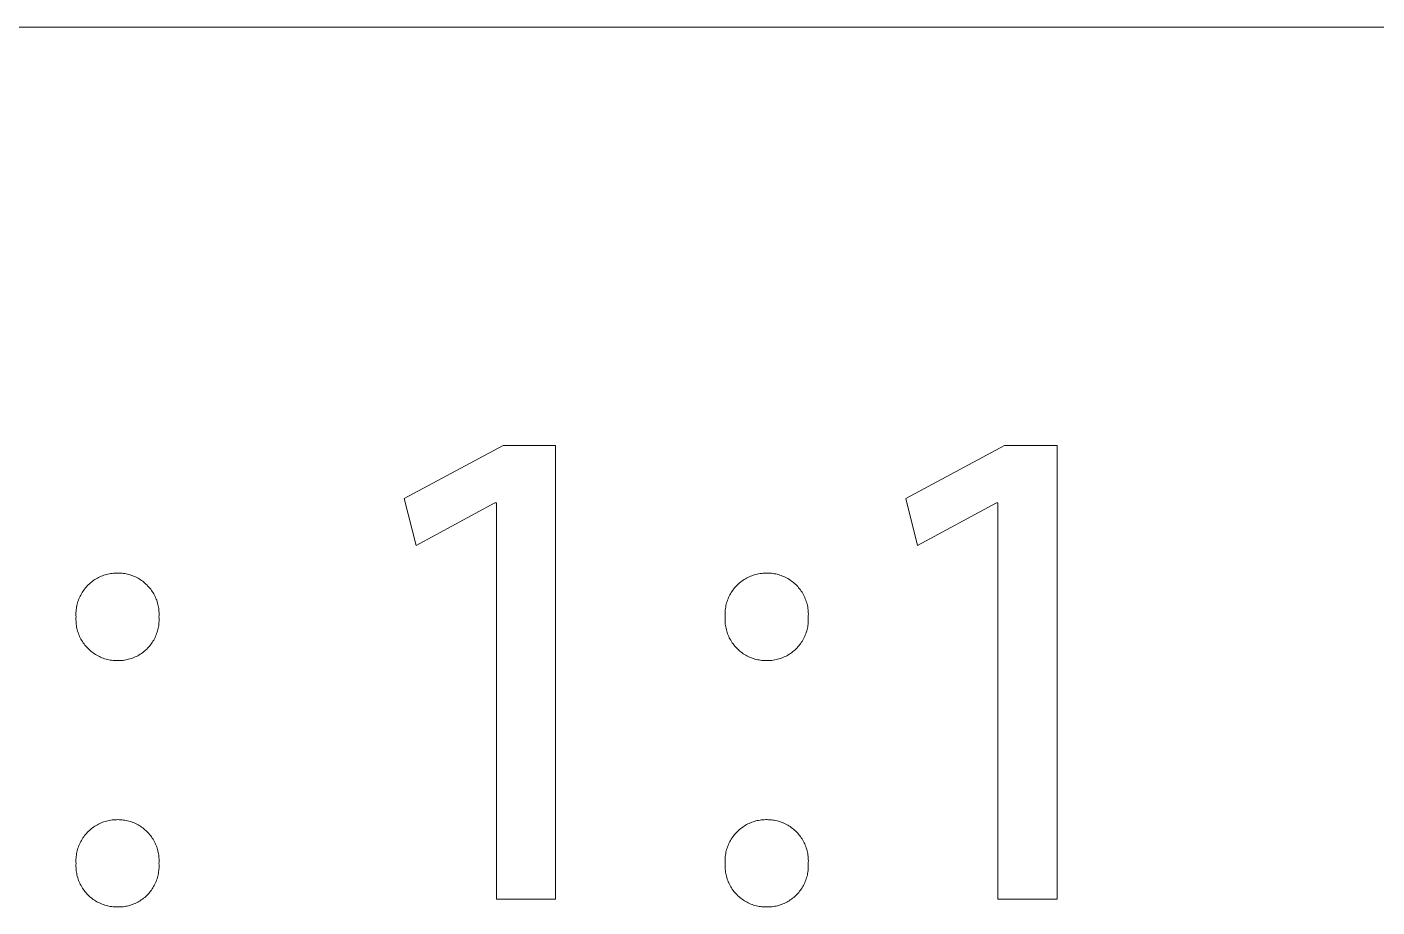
# Model space of a CAD drawing. Header units: millimetres. Extents: x 0 to 4030, y 0 to 2816.
# Drawn here: x 3784.5 to 3862.5, y 174.4 to 225.3 of the extents above; entities that cross this region are included whole.
import ezdxf

# ---------------------------------------------------------------- set-up
doc = ezdxf.new("R2010")
doc.units = ezdxf.units.MM
doc.header["$MEASUREMENT"] = 0
doc.layers.add('Domyślny', color=7, linetype='Continuous', true_color=0x000000)

msp = doc.modelspace()

# ---------------------------------------------------------------- linework, layer by layer
at = {"layer": 'Domyślny', "color": 18, "lineweight": 15, "true_color": 0x000000}
for p, q in [((2507.177, 225.293), (4030.225, 225.293)), ((3806.293, 198.052), (3812.01, 201.111)), ((3812.01, 201.111), (3815.044, 201.111)), ((3815.044, 201.111), (3815.044, 174.888)), ((3835.284, 198.052), (3841.002, 201.111)), ((3841.002, 201.111), (3844.035, 201.111)), ((3844.035, 201.111), (3844.035, 174.888)), ((3806.978, 195.327), (3806.293, 198.052)), ((3811.541, 197.797), (3806.978, 195.327)), ((3811.621, 197.797), (3811.541, 197.797)), ((3811.621, 174.888), (3811.621, 197.797)), ((3835.969, 195.327), (3835.284, 198.052)), ((3840.532, 197.797), (3835.969, 195.327)), ((3840.612, 197.797), (3840.532, 197.797)), ((3840.612, 174.888), (3840.612, 197.797)), ((3788.704, 193.517), (3788.78, 193.55)), ((3788.78, 193.55), (3788.856, 193.58)), ((3788.856, 193.58), (3788.933, 193.608)), ((3788.933, 193.608), (3789.011, 193.633)), ((3789.011, 193.633), (3789.09, 193.655)), ((3789.09, 193.655), (3789.169, 193.675)), ((3789.169, 193.675), (3789.25, 193.692)), ((3789.25, 193.692), (3789.33, 193.706)), ((3789.33, 193.706), (3789.412, 193.717)), ((3789.412, 193.717), (3789.493, 193.726)), ((3789.493, 193.726), (3789.575, 193.731)), ((3789.575, 193.731), (3789.657, 193.734)), ((3789.657, 193.734), (3789.739, 193.734)), ((3789.739, 193.734), (3789.82, 193.733)), ((3789.82, 193.733), (3789.902, 193.73)), ((3789.902, 193.73), (3789.983, 193.723)), ((3789.983, 193.723), (3790.063, 193.714)), ((3790.063, 193.714), (3790.144, 193.702)), ((3790.144, 193.702), (3790.224, 193.688)), ((3790.224, 193.688), (3790.303, 193.67)), ((3790.303, 193.67), (3790.382, 193.65)), ((3790.382, 193.65), (3790.46, 193.627)), ((3790.46, 193.627), (3790.537, 193.601)), ((3790.537, 193.601), (3790.614, 193.573)), ((3790.614, 193.573), (3790.689, 193.543)), ((3790.689, 193.543), (3790.763, 193.509)), ((3826.236, 193.52), (3826.312, 193.553)), ((3826.312, 193.553), (3826.388, 193.583)), ((3826.388, 193.583), (3826.466, 193.611)), ((3826.466, 193.611), (3826.544, 193.636)), ((3826.544, 193.636), (3826.624, 193.658)), ((3826.624, 193.658), (3826.703, 193.677)), ((3826.703, 193.677), (3826.784, 193.694)), ((3826.784, 193.694), (3826.865, 193.707)), ((3826.865, 193.707), (3826.947, 193.718)), ((3826.947, 193.718), (3827.028, 193.727)), ((3827.028, 193.727), (3827.111, 193.732)), ((3827.111, 193.732), (3827.193, 193.734)), ((3827.193, 193.734), (3827.275, 193.734)), ((3827.275, 193.734), (3827.358, 193.733)), ((3827.358, 193.733), (3827.441, 193.728)), ((3827.441, 193.728), (3827.523, 193.721)), ((3827.523, 193.721), (3827.606, 193.711)), ((3827.606, 193.711), (3827.687, 193.698)), ((3827.687, 193.698), (3827.769, 193.683)), ((3827.769, 193.683), (3827.85, 193.664)), ((3827.85, 193.664), (3827.93, 193.643)), ((3827.93, 193.643), (3828.009, 193.618)), ((3828.009, 193.618), (3828.087, 193.592)), ((3828.087, 193.592), (3828.165, 193.562)), ((3828.165, 193.562), (3828.241, 193.53)), ((3787.766, 192.743), (3787.815, 192.809)), ((3787.815, 192.809), (3787.866, 192.873)), ((3787.866, 192.873), (3787.919, 192.935)), ((3787.919, 192.935), (3787.975, 192.996)), ((3787.975, 192.996), (3788.032, 193.054)), ((3788.032, 193.054), (3788.092, 193.111)), ((3788.092, 193.111), (3788.153, 193.165)), ((3788.153, 193.165), (3788.217, 193.217)), ((3788.217, 193.217), (3788.282, 193.267)), ((3788.282, 193.267), (3788.348, 193.315)), ((3788.348, 193.315), (3788.417, 193.36)), ((3788.417, 193.36), (3788.487, 193.403)), ((3788.487, 193.403), (3788.558, 193.443)), ((3788.558, 193.443), (3788.631, 193.481)), ((3788.631, 193.481), (3788.704, 193.517)), ((3790.763, 193.509), (3790.836, 193.473)), ((3790.836, 193.473), (3790.908, 193.435)), ((3790.908, 193.435), (3790.978, 193.394)), ((3790.978, 193.394), (3791.047, 193.351)), ((3791.047, 193.351), (3791.114, 193.305)), ((3791.114, 193.305), (3791.18, 193.257)), ((3791.18, 193.257), (3791.244, 193.207)), ((3791.244, 193.207), (3791.306, 193.155)), ((3791.306, 193.155), (3791.367, 193.101)), ((3791.367, 193.101), (3791.425, 193.044)), ((3791.425, 193.044), (3791.482, 192.986)), ((3791.482, 192.986), (3791.537, 192.926)), ((3791.537, 192.926), (3791.589, 192.864)), ((3791.589, 192.864), (3791.639, 192.8)), ((3791.639, 192.8), (3791.687, 192.734)), ((3825.293, 192.747), (3825.342, 192.813)), ((3825.342, 192.813), (3825.393, 192.877)), ((3825.393, 192.877), (3825.447, 192.939)), ((3825.447, 192.939), (3825.503, 193)), ((3825.503, 193), (3825.561, 193.058)), ((3825.561, 193.058), (3825.621, 193.115)), ((3825.621, 193.115), (3825.683, 193.169)), ((3825.683, 193.169), (3825.746, 193.221)), ((3825.746, 193.221), (3825.812, 193.271)), ((3825.812, 193.271), (3825.879, 193.319)), ((3825.879, 193.319), (3825.947, 193.364)), ((3825.947, 193.364), (3826.018, 193.407)), ((3826.018, 193.407), (3826.089, 193.447)), ((3826.089, 193.447), (3826.162, 193.485)), ((3826.162, 193.485), (3826.236, 193.52)), ((3828.241, 193.53), (3828.316, 193.495)), ((3828.316, 193.495), (3828.39, 193.457)), ((3828.39, 193.457), (3828.463, 193.417)), ((3828.463, 193.417), (3828.534, 193.374)), ((3828.534, 193.374), (3828.603, 193.329)), ((3828.603, 193.329), (3828.671, 193.282)), ((3828.671, 193.282), (3828.738, 193.232)), ((3828.738, 193.232), (3828.802, 193.18)), ((3828.802, 193.18), (3828.865, 193.126)), ((3828.865, 193.126), (3828.926, 193.07)), ((3828.926, 193.07), (3828.984, 193.011)), ((3828.984, 193.011), (3829.041, 192.951)), ((3829.041, 192.951), (3829.095, 192.888)), ((3829.095, 192.888), (3829.148, 192.824)), ((3829.148, 192.824), (3829.198, 192.758)), ((3787.389, 191.93), (3787.41, 192.009)), ((3787.41, 192.009), (3787.434, 192.087)), ((3787.434, 192.087), (3787.461, 192.165)), ((3787.461, 192.165), (3787.49, 192.242)), ((3787.49, 192.242), (3787.522, 192.317)), ((3787.522, 192.317), (3787.556, 192.392)), ((3787.556, 192.392), (3787.593, 192.465)), ((3787.593, 192.465), (3787.633, 192.537)), ((3787.633, 192.537), (3787.675, 192.607)), ((3787.675, 192.607), (3787.719, 192.676)), ((3787.719, 192.676), (3787.766, 192.743)), ((3791.687, 192.734), (3791.733, 192.667)), ((3791.733, 192.667), (3791.777, 192.598)), ((3791.777, 192.598), (3791.818, 192.528)), ((3791.818, 192.528), (3791.856, 192.456)), ((3791.856, 192.456), (3791.892, 192.383)), ((3791.892, 192.383), (3791.926, 192.309)), ((3791.926, 192.309), (3791.957, 192.234)), ((3791.957, 192.234), (3791.985, 192.158)), ((3791.985, 192.158), (3792.011, 192.081)), ((3792.011, 192.081), (3792.034, 192.003)), ((3792.034, 192.003), (3792.055, 191.924)), ((3824.913, 191.932), (3824.934, 192.011)), ((3824.934, 192.011), (3824.958, 192.09)), ((3824.958, 192.09), (3824.985, 192.168)), ((3824.985, 192.168), (3825.015, 192.245)), ((3825.015, 192.245), (3825.047, 192.32)), ((3825.047, 192.32), (3825.082, 192.395)), ((3825.082, 192.395), (3825.119, 192.468)), ((3825.119, 192.468), (3825.159, 192.54)), ((3825.159, 192.54), (3825.201, 192.611)), ((3825.201, 192.611), (3825.245, 192.68)), ((3825.245, 192.68), (3825.293, 192.747)), ((3829.198, 192.758), (3829.245, 192.69)), ((3829.245, 192.69), (3829.291, 192.621)), ((3829.291, 192.621), (3829.334, 192.55)), ((3829.334, 192.55), (3829.374, 192.477)), ((3829.374, 192.477), (3829.412, 192.404)), ((3829.412, 192.404), (3829.447, 192.329)), ((3829.447, 192.329), (3829.48, 192.252)), ((3829.48, 192.252), (3829.51, 192.175)), ((3829.51, 192.175), (3829.537, 192.097)), ((3829.537, 192.097), (3829.561, 192.018)), ((3829.561, 192.018), (3829.583, 191.938)), ((3787.318, 191.362), (3787.32, 191.444)), ((3787.319, 191.28), (3787.318, 191.362)), ((3787.323, 191.198), (3787.319, 191.28)), ((3787.32, 191.444), (3787.324, 191.525)), ((3787.324, 191.525), (3787.332, 191.607)), ((3787.332, 191.607), (3787.342, 191.688)), ((3787.342, 191.688), (3787.355, 191.769)), ((3787.355, 191.769), (3787.37, 191.85)), ((3787.37, 191.85), (3787.389, 191.93)), ((3792.055, 191.924), (3792.072, 191.845)), ((3792.072, 191.845), (3792.087, 191.765)), ((3792.087, 191.765), (3792.1, 191.685)), ((3792.1, 191.685), (3792.109, 191.604)), ((3792.109, 191.604), (3792.116, 191.523)), ((3792.119, 191.279), (3792.114, 191.198)), ((3792.116, 191.523), (3792.12, 191.441)), ((3792.121, 191.36), (3792.119, 191.279)), ((3792.12, 191.441), (3792.121, 191.36)), ((3824.841, 191.362), (3824.843, 191.444)), ((3824.842, 191.28), (3824.841, 191.362)), ((3824.846, 191.198), (3824.842, 191.28)), ((3824.843, 191.444), (3824.847, 191.526)), ((3824.847, 191.526), (3824.855, 191.608)), ((3824.855, 191.608), (3824.865, 191.69)), ((3824.865, 191.69), (3824.878, 191.771)), ((3824.878, 191.771), (3824.894, 191.852)), ((3824.894, 191.852), (3824.913, 191.932)), ((3829.583, 191.938), (3829.602, 191.857)), ((3829.602, 191.857), (3829.618, 191.776)), ((3829.618, 191.776), (3829.631, 191.694)), ((3829.631, 191.694), (3829.642, 191.611)), ((3829.642, 191.611), (3829.649, 191.529)), ((3829.649, 191.529), (3829.654, 191.446)), ((3829.654, 191.28), (3829.65, 191.198)), ((3829.654, 191.446), (3829.656, 191.363)), ((3829.656, 191.363), (3829.654, 191.28)), ((3787.319, 191.032), (3787.32, 191.115)), ((3787.321, 190.949), (3787.319, 191.032)), ((3787.32, 191.115), (3787.323, 191.198)), ((3787.326, 190.866), (3787.321, 190.949)), ((3787.334, 190.784), (3787.326, 190.866)), ((3787.345, 190.702), (3787.334, 190.784)), ((3787.359, 190.62), (3787.345, 190.702)), ((3787.375, 190.539), (3787.359, 190.62)), ((3787.394, 190.458), (3787.375, 190.539)), ((3787.416, 190.378), (3787.394, 190.458)), ((3792.054, 190.467), (3792.033, 190.388)), ((3792.072, 190.547), (3792.054, 190.467)), ((3792.087, 190.628), (3792.072, 190.547)), ((3792.1, 190.708), (3792.087, 190.628)), ((3792.109, 190.789), (3792.1, 190.708)), ((3792.116, 190.871), (3792.109, 190.789)), ((3792.114, 191.198), (3792.119, 191.116)), ((3792.12, 190.953), (3792.116, 190.871)), ((3792.119, 191.116), (3792.121, 191.034)), ((3792.121, 191.034), (3792.12, 190.953)), ((3824.841, 191.033), (3824.842, 191.115)), ((3824.843, 190.95), (3824.841, 191.033)), ((3824.842, 191.115), (3824.846, 191.198)), ((3824.848, 190.867), (3824.843, 190.95)), ((3824.856, 190.785), (3824.848, 190.867)), ((3824.867, 190.703), (3824.856, 190.785)), ((3824.88, 190.622), (3824.867, 190.703)), ((3824.897, 190.541), (3824.88, 190.622)), ((3824.916, 190.46), (3824.897, 190.541)), ((3824.938, 190.381), (3824.916, 190.46)), ((3829.583, 190.465), (3829.562, 190.386)), ((3829.602, 190.545), (3829.583, 190.465)), ((3829.618, 190.625), (3829.602, 190.545)), ((3829.631, 190.706), (3829.618, 190.625)), ((3829.641, 190.788), (3829.631, 190.706)), ((3829.649, 190.87), (3829.641, 190.788)), ((3829.654, 190.952), (3829.649, 190.87)), ((3829.65, 191.198), (3829.654, 191.116)), ((3829.654, 191.116), (3829.655, 191.034)), ((3829.655, 191.034), (3829.654, 190.952)), ((3787.441, 190.299), (3787.416, 190.378)), ((3787.469, 190.221), (3787.441, 190.299)), ((3787.499, 190.144), (3787.469, 190.221)), ((3787.532, 190.068), (3787.499, 190.144)), ((3787.568, 189.993), (3787.532, 190.068)), ((3787.606, 189.919), (3787.568, 189.993)), ((3787.647, 189.847), (3787.606, 189.919)), ((3787.69, 189.777), (3787.647, 189.847)), ((3787.736, 189.707), (3787.69, 189.777)), ((3787.784, 189.64), (3787.736, 189.707)), ((3787.834, 189.574), (3787.784, 189.64)), ((3791.681, 189.655), (3791.632, 189.59)), ((3791.727, 189.722), (3791.681, 189.655)), ((3791.772, 189.791), (3791.727, 189.722)), ((3791.813, 189.862), (3791.772, 189.791)), ((3791.852, 189.933), (3791.813, 189.862)), ((3791.889, 190.006), (3791.852, 189.933)), ((3791.923, 190.081), (3791.889, 190.006)), ((3791.955, 190.156), (3791.923, 190.081)), ((3791.984, 190.233), (3791.955, 190.156)), ((3792.01, 190.31), (3791.984, 190.233)), ((3792.033, 190.388), (3792.01, 190.31)), ((3824.962, 190.302), (3824.938, 190.381)), ((3824.99, 190.224), (3824.962, 190.302)), ((3825.02, 190.147), (3824.99, 190.224)), ((3825.052, 190.071), (3825.02, 190.147)), ((3825.088, 189.996), (3825.052, 190.071)), ((3825.126, 189.923), (3825.088, 189.996)), ((3825.166, 189.851), (3825.126, 189.923)), ((3825.209, 189.78), (3825.166, 189.851)), ((3825.254, 189.711), (3825.209, 189.78)), ((3825.302, 189.644), (3825.254, 189.711)), ((3825.352, 189.578), (3825.302, 189.644)), ((3829.203, 189.652), (3829.154, 189.586)), ((3829.25, 189.719), (3829.203, 189.652)), ((3829.295, 189.788), (3829.25, 189.719)), ((3829.337, 189.858), (3829.295, 189.788)), ((3829.377, 189.93), (3829.337, 189.858)), ((3829.414, 190.003), (3829.377, 189.93)), ((3829.449, 190.078), (3829.414, 190.003)), ((3829.481, 190.153), (3829.449, 190.078)), ((3829.511, 190.23), (3829.481, 190.153)), ((3829.538, 190.307), (3829.511, 190.23)), ((3829.562, 190.386), (3829.538, 190.307)), ((3787.887, 189.51), (3787.834, 189.574)), ((3787.942, 189.448), (3787.887, 189.51)), ((3787.999, 189.388), (3787.942, 189.448)), ((3788.058, 189.33), (3787.999, 189.388)), ((3788.119, 189.273), (3788.058, 189.33)), ((3788.182, 189.22), (3788.119, 189.273)), ((3788.247, 189.168), (3788.182, 189.22)), ((3788.313, 189.118), (3788.247, 189.168)), ((3788.381, 189.071), (3788.313, 189.118)), ((3788.451, 189.027), (3788.381, 189.071)), ((3788.523, 188.985), (3788.451, 189.027)), ((3788.595, 188.945), (3788.523, 188.985)), ((3788.67, 188.908), (3788.595, 188.945)), ((3788.745, 188.873), (3788.67, 188.908)), ((3788.821, 188.842), (3788.745, 188.873)), ((3790.745, 188.885), (3790.67, 188.853)), ((3790.818, 188.92), (3790.745, 188.885)), ((3790.891, 188.958), (3790.818, 188.92)), ((3790.962, 188.998), (3790.891, 188.958)), ((3791.032, 189.041), (3790.962, 188.998)), ((3791.1, 189.086), (3791.032, 189.041)), ((3791.167, 189.133), (3791.1, 189.086)), ((3791.232, 189.183), (3791.167, 189.133)), ((3791.295, 189.235), (3791.232, 189.183)), ((3791.356, 189.289), (3791.295, 189.235)), ((3791.415, 189.345), (3791.356, 189.289)), ((3791.473, 189.403), (3791.415, 189.345)), ((3791.528, 189.464), (3791.473, 189.403)), ((3791.581, 189.526), (3791.528, 189.464)), ((3791.632, 189.59), (3791.581, 189.526)), ((3825.405, 189.514), (3825.352, 189.578)), ((3825.459, 189.452), (3825.405, 189.514)), ((3825.516, 189.392), (3825.459, 189.452)), ((3825.574, 189.334), (3825.516, 189.392)), ((3825.635, 189.278), (3825.574, 189.334)), ((3825.698, 189.224), (3825.635, 189.278)), ((3825.762, 189.172), (3825.698, 189.224)), ((3825.828, 189.122), (3825.762, 189.172)), ((3825.896, 189.075), (3825.828, 189.122)), ((3825.966, 189.031), (3825.896, 189.075)), ((3826.037, 188.988), (3825.966, 189.031)), ((3826.109, 188.949), (3826.037, 188.988)), ((3826.183, 188.911), (3826.109, 188.949)), ((3826.258, 188.877), (3826.183, 188.911)), ((3826.334, 188.845), (3826.258, 188.877)), ((3828.259, 188.883), (3828.183, 188.851)), ((3828.333, 188.918), (3828.259, 188.883)), ((3828.406, 188.956), (3828.333, 188.918)), ((3828.478, 188.996), (3828.406, 188.956)), ((3828.548, 189.039), (3828.478, 188.996)), ((3828.616, 189.083), (3828.548, 189.039)), ((3828.684, 189.131), (3828.616, 189.083)), ((3828.749, 189.18), (3828.684, 189.131)), ((3828.813, 189.232), (3828.749, 189.18)), ((3828.875, 189.286), (3828.813, 189.232)), ((3828.934, 189.342), (3828.875, 189.286)), ((3828.992, 189.4), (3828.934, 189.342)), ((3829.048, 189.461), (3828.992, 189.4)), ((3829.102, 189.523), (3829.048, 189.461)), ((3829.154, 189.586), (3829.102, 189.523)), ((3788.899, 188.812), (3788.821, 188.842)), ((3788.978, 188.786), (3788.899, 188.812)), ((3789.057, 188.762), (3788.978, 188.786)), ((3789.137, 188.741), (3789.057, 188.762)), ((3789.218, 188.723), (3789.137, 188.741)), ((3789.3, 188.708), (3789.218, 188.723)), ((3789.382, 188.696), (3789.3, 188.708)), ((3789.464, 188.686), (3789.382, 188.696)), ((3789.546, 188.679), (3789.464, 188.686)), ((3789.629, 188.676), (3789.546, 188.679)), ((3789.712, 188.675), (3789.629, 188.676)), ((3789.794, 188.674), (3789.712, 188.675)), ((3789.876, 188.676), (3789.794, 188.674)), ((3789.957, 188.681), (3789.876, 188.676)), ((3790.039, 188.689), (3789.957, 188.681)), ((3790.12, 188.7), (3790.039, 188.689)), ((3790.2, 188.713), (3790.12, 188.7)), ((3790.28, 188.73), (3790.2, 188.713)), ((3790.36, 188.749), (3790.28, 188.73)), ((3790.439, 188.771), (3790.36, 188.749)), ((3790.517, 188.795), (3790.439, 188.771)), ((3790.594, 188.823), (3790.517, 188.795)), ((3790.67, 188.853), (3790.594, 188.823)), ((3826.411, 188.815), (3826.334, 188.845)), ((3826.49, 188.789), (3826.411, 188.815)), ((3826.569, 188.765), (3826.49, 188.789)), ((3826.648, 188.744), (3826.569, 188.765)), ((3826.729, 188.725), (3826.648, 188.744)), ((3826.81, 188.71), (3826.729, 188.725)), ((3826.892, 188.697), (3826.81, 188.71)), ((3826.974, 188.687), (3826.892, 188.697)), ((3827.056, 188.68), (3826.974, 188.687)), ((3827.139, 188.676), (3827.056, 188.68)), ((3827.221, 188.675), (3827.139, 188.676)), ((3827.303, 188.674), (3827.221, 188.675)), ((3827.385, 188.676), (3827.303, 188.674)), ((3827.467, 188.681), (3827.385, 188.676)), ((3827.549, 188.689), (3827.467, 188.681)), ((3827.631, 188.699), (3827.549, 188.689)), ((3827.712, 188.713), (3827.631, 188.699)), ((3827.792, 188.729), (3827.712, 188.713)), ((3827.872, 188.748), (3827.792, 188.729)), ((3827.951, 188.769), (3827.872, 188.748)), ((3828.029, 188.794), (3827.951, 188.769)), ((3828.107, 188.821), (3828.029, 188.794)), ((3828.183, 188.851), (3828.107, 188.821)), ((3787.919, 178.683), (3787.975, 178.743)), ((3787.975, 178.743), (3788.032, 178.801)), ((3788.032, 178.801), (3788.092, 178.858)), ((3788.092, 178.858), (3788.153, 178.912)), ((3788.153, 178.912), (3788.217, 178.964)), ((3788.217, 178.964), (3788.282, 179.014)), ((3788.282, 179.014), (3788.348, 179.062)), ((3788.348, 179.062), (3788.417, 179.107)), ((3788.417, 179.107), (3788.487, 179.15)), ((3788.487, 179.15), (3788.558, 179.191)), ((3788.558, 179.191), (3788.631, 179.229)), ((3788.631, 179.229), (3788.704, 179.264)), ((3788.704, 179.264), (3788.78, 179.297)), ((3788.78, 179.297), (3788.856, 179.328)), ((3788.856, 179.328), (3788.933, 179.355)), ((3788.933, 179.355), (3789.011, 179.38)), ((3789.011, 179.38), (3789.09, 179.403)), ((3789.09, 179.403), (3789.169, 179.422)), ((3789.169, 179.422), (3789.25, 179.439)), ((3789.25, 179.439), (3789.33, 179.453)), ((3789.33, 179.453), (3789.412, 179.464)), ((3789.412, 179.464), (3789.493, 179.473)), ((3789.493, 179.473), (3789.575, 179.479)), ((3789.575, 179.479), (3789.657, 179.481)), ((3789.657, 179.481), (3789.739, 179.482)), ((3789.739, 179.482), (3789.82, 179.481)), ((3789.82, 179.481), (3789.902, 179.477)), ((3789.902, 179.477), (3789.983, 179.471)), ((3789.983, 179.471), (3790.063, 179.462)), ((3790.063, 179.462), (3790.144, 179.45)), ((3790.144, 179.45), (3790.224, 179.435)), ((3790.224, 179.435), (3790.303, 179.417)), ((3790.303, 179.417), (3790.382, 179.397)), ((3790.382, 179.397), (3790.46, 179.374)), ((3790.46, 179.374), (3790.537, 179.349)), ((3790.537, 179.349), (3790.614, 179.321)), ((3790.614, 179.321), (3790.689, 179.29)), ((3790.689, 179.29), (3790.763, 179.256)), ((3790.763, 179.256), (3790.836, 179.221)), ((3790.836, 179.221), (3790.908, 179.182)), ((3790.908, 179.182), (3790.978, 179.141)), ((3790.978, 179.141), (3791.047, 179.098)), ((3791.047, 179.098), (3791.114, 179.053)), ((3791.114, 179.053), (3791.18, 179.005)), ((3791.18, 179.005), (3791.244, 178.955)), ((3791.244, 178.955), (3791.306, 178.902)), ((3791.306, 178.902), (3791.367, 178.848)), ((3791.367, 178.848), (3791.425, 178.792)), ((3791.425, 178.792), (3791.482, 178.733)), ((3791.482, 178.733), (3791.537, 178.673)), ((3825.447, 178.687), (3825.503, 178.747)), ((3825.503, 178.747), (3825.561, 178.806)), ((3825.561, 178.806), (3825.621, 178.862)), ((3825.621, 178.862), (3825.683, 178.916)), ((3825.683, 178.916), (3825.746, 178.968)), ((3825.746, 178.968), (3825.812, 179.018)), ((3825.812, 179.018), (3825.879, 179.066)), ((3825.879, 179.066), (3825.947, 179.111)), ((3825.947, 179.111), (3826.018, 179.154)), ((3826.018, 179.154), (3826.089, 179.194)), ((3826.089, 179.194), (3826.162, 179.232)), ((3826.162, 179.232), (3826.236, 179.268)), ((3826.236, 179.268), (3826.312, 179.3)), ((3826.312, 179.3), (3826.388, 179.331)), ((3826.388, 179.331), (3826.466, 179.358)), ((3826.466, 179.358), (3826.544, 179.383)), ((3826.544, 179.383), (3826.624, 179.405)), ((3826.624, 179.405), (3826.703, 179.424)), ((3826.703, 179.424), (3826.784, 179.441)), ((3826.784, 179.441), (3826.865, 179.455)), ((3826.865, 179.455), (3826.947, 179.466)), ((3826.947, 179.466), (3827.028, 179.474)), ((3827.028, 179.474), (3827.111, 179.479)), ((3827.111, 179.479), (3827.193, 179.482)), ((3827.193, 179.482), (3827.275, 179.482)), ((3827.275, 179.482), (3827.358, 179.48)), ((3827.358, 179.48), (3827.441, 179.476)), ((3827.441, 179.476), (3827.523, 179.469)), ((3827.523, 179.469), (3827.606, 179.459)), ((3827.606, 179.459), (3827.687, 179.446)), ((3827.687, 179.446), (3827.769, 179.43)), ((3827.769, 179.43), (3827.85, 179.411)), ((3827.85, 179.411), (3827.93, 179.39)), ((3827.93, 179.39), (3828.009, 179.366)), ((3828.009, 179.366), (3828.087, 179.339)), ((3828.087, 179.339), (3828.165, 179.309)), ((3828.165, 179.309), (3828.241, 179.277)), ((3828.241, 179.277), (3828.316, 179.242)), ((3828.316, 179.242), (3828.39, 179.204)), ((3828.39, 179.204), (3828.463, 179.164)), ((3828.463, 179.164), (3828.534, 179.122)), ((3828.534, 179.122), (3828.603, 179.077)), ((3828.603, 179.077), (3828.671, 179.029)), ((3828.671, 179.029), (3828.738, 178.98)), ((3828.738, 178.98), (3828.802, 178.928)), ((3828.802, 178.928), (3828.865, 178.873)), ((3828.865, 178.873), (3828.926, 178.817)), ((3828.926, 178.817), (3828.984, 178.758)), ((3828.984, 178.758), (3829.041, 178.698)), ((3787.461, 177.912), (3787.49, 177.989)), ((3787.49, 177.989), (3787.522, 178.065)), ((3787.522, 178.065), (3787.556, 178.139)), ((3787.556, 178.139), (3787.593, 178.212)), ((3787.593, 178.212), (3787.633, 178.284)), ((3787.633, 178.284), (3787.675, 178.354)), ((3787.675, 178.354), (3787.719, 178.423)), ((3787.719, 178.423), (3787.766, 178.491)), ((3787.766, 178.491), (3787.815, 178.557)), ((3787.815, 178.557), (3787.866, 178.621)), ((3787.866, 178.621), (3787.919, 178.683)), ((3791.537, 178.673), (3791.589, 178.611)), ((3791.589, 178.611), (3791.639, 178.547)), ((3791.639, 178.547), (3791.687, 178.481)), ((3791.687, 178.481), (3791.733, 178.414)), ((3791.733, 178.414), (3791.777, 178.345)), ((3791.777, 178.345), (3791.818, 178.275)), ((3791.818, 178.275), (3791.856, 178.204)), ((3791.856, 178.204), (3791.892, 178.131)), ((3791.892, 178.131), (3791.926, 178.057)), ((3791.926, 178.057), (3791.957, 177.982)), ((3791.957, 177.982), (3791.985, 177.905)), ((3824.985, 177.915), (3825.015, 177.992)), ((3825.015, 177.992), (3825.047, 178.068)), ((3825.047, 178.068), (3825.082, 178.142)), ((3825.082, 178.142), (3825.119, 178.215)), ((3825.119, 178.215), (3825.159, 178.287)), ((3825.159, 178.287), (3825.201, 178.358)), ((3825.201, 178.358), (3825.245, 178.427)), ((3825.245, 178.427), (3825.293, 178.495)), ((3825.293, 178.495), (3825.342, 178.56)), ((3825.342, 178.56), (3825.393, 178.625)), ((3825.393, 178.625), (3825.447, 178.687)), ((3829.041, 178.698), (3829.095, 178.635)), ((3829.095, 178.635), (3829.148, 178.571)), ((3829.148, 178.571), (3829.198, 178.505)), ((3829.198, 178.505), (3829.245, 178.437)), ((3829.245, 178.437), (3829.291, 178.368)), ((3829.291, 178.368), (3829.334, 178.297)), ((3829.334, 178.297), (3829.374, 178.225)), ((3829.374, 178.225), (3829.412, 178.151)), ((3829.412, 178.151), (3829.447, 178.076)), ((3829.447, 178.076), (3829.48, 178)), ((3829.48, 178), (3829.51, 177.922)), ((3787.318, 177.109), (3787.32, 177.191)), ((3787.32, 177.191), (3787.324, 177.273)), ((3787.324, 177.273), (3787.332, 177.354)), ((3787.332, 177.354), (3787.342, 177.436)), ((3787.342, 177.436), (3787.355, 177.517)), ((3787.355, 177.517), (3787.37, 177.597)), ((3787.37, 177.597), (3787.389, 177.677)), ((3787.389, 177.677), (3787.41, 177.756)), ((3787.41, 177.756), (3787.434, 177.835)), ((3787.434, 177.835), (3787.461, 177.912)), ((3791.985, 177.905), (3792.011, 177.828)), ((3792.011, 177.828), (3792.034, 177.75)), ((3792.034, 177.75), (3792.055, 177.672)), ((3792.055, 177.672), (3792.072, 177.592)), ((3792.072, 177.592), (3792.087, 177.512)), ((3792.087, 177.512), (3792.1, 177.432)), ((3792.1, 177.432), (3792.109, 177.351)), ((3792.109, 177.351), (3792.116, 177.27)), ((3792.116, 177.27), (3792.12, 177.189)), ((3792.12, 177.189), (3792.121, 177.108)), ((3824.841, 177.109), (3824.843, 177.192)), ((3824.843, 177.192), (3824.847, 177.274)), ((3824.847, 177.274), (3824.855, 177.356)), ((3824.855, 177.356), (3824.865, 177.437)), ((3824.865, 177.437), (3824.878, 177.518)), ((3824.878, 177.518), (3824.894, 177.599)), ((3824.894, 177.599), (3824.913, 177.679)), ((3824.913, 177.679), (3824.934, 177.759)), ((3824.934, 177.759), (3824.958, 177.837)), ((3824.958, 177.837), (3824.985, 177.915)), ((3829.51, 177.922), (3829.537, 177.844)), ((3829.537, 177.844), (3829.561, 177.765)), ((3829.561, 177.765), (3829.583, 177.685)), ((3829.583, 177.685), (3829.602, 177.604)), ((3829.602, 177.604), (3829.618, 177.523)), ((3829.618, 177.523), (3829.631, 177.441)), ((3829.631, 177.441), (3829.642, 177.359)), ((3829.642, 177.359), (3829.649, 177.276)), ((3829.649, 177.276), (3829.654, 177.194)), ((3829.654, 177.194), (3829.656, 177.111)), ((3787.319, 177.027), (3787.318, 177.109)), ((3787.323, 176.945), (3787.319, 177.027)), ((3787.32, 176.862), (3787.323, 176.945)), ((3787.32, 176.78), (3787.32, 176.862)), ((3787.322, 176.697), (3787.32, 176.78)), ((3787.327, 176.615), (3787.322, 176.697)), ((3787.336, 176.533), (3787.327, 176.615)), ((3787.347, 176.451), (3787.336, 176.533)), ((3787.361, 176.369), (3787.347, 176.451)), ((3792.085, 176.377), (3792.07, 176.297)), ((3792.098, 176.457), (3792.085, 176.377)), ((3792.108, 176.538), (3792.098, 176.457)), ((3792.115, 176.619), (3792.108, 176.538)), ((3792.119, 177.026), (3792.114, 176.945)), ((3792.114, 176.945), (3792.119, 176.864)), ((3792.119, 176.701), (3792.115, 176.619)), ((3792.121, 177.108), (3792.119, 177.026)), ((3792.119, 176.864), (3792.12, 176.782)), ((3792.12, 176.782), (3792.119, 176.701)), ((3824.842, 177.027), (3824.841, 177.109)), ((3824.846, 176.945), (3824.842, 177.027)), ((3824.842, 176.78), (3824.843, 176.863)), ((3824.844, 176.698), (3824.842, 176.78)), ((3824.843, 176.863), (3824.846, 176.945)), ((3824.85, 176.616), (3824.844, 176.698)), ((3824.858, 176.534), (3824.85, 176.616)), ((3824.869, 176.452), (3824.858, 176.534)), ((3824.882, 176.371), (3824.869, 176.452)), ((3829.616, 176.375), (3829.6, 176.294)), ((3829.629, 176.455), (3829.616, 176.375)), ((3829.64, 176.536), (3829.629, 176.455)), ((3829.648, 176.618), (3829.64, 176.536)), ((3829.653, 176.7), (3829.648, 176.618)), ((3829.654, 177.028), (3829.65, 176.945)), ((3829.65, 176.945), (3829.654, 176.863)), ((3829.655, 176.781), (3829.653, 176.7)), ((3829.656, 177.111), (3829.654, 177.028)), ((3829.654, 176.863), (3829.655, 176.781)), ((3787.377, 176.288), (3787.361, 176.369)), ((3787.397, 176.208), (3787.377, 176.288)), ((3787.419, 176.128), (3787.397, 176.208)), ((3787.444, 176.05), (3787.419, 176.128)), ((3787.472, 175.972), (3787.444, 176.05)), ((3787.503, 175.895), (3787.472, 175.972)), ((3787.536, 175.819), (3787.503, 175.895)), ((3787.571, 175.745), (3787.536, 175.819)), ((3787.61, 175.672), (3787.571, 175.745)), ((3787.651, 175.6), (3787.61, 175.672)), ((3787.694, 175.53), (3787.651, 175.6)), ((3791.81, 175.614), (3791.768, 175.544)), ((3791.849, 175.686), (3791.81, 175.614)), ((3791.886, 175.758), (3791.849, 175.686)), ((3791.92, 175.832), (3791.886, 175.758)), ((3791.951, 175.907), (3791.92, 175.832)), ((3791.981, 175.983), (3791.951, 175.907)), ((3792.007, 176.061), (3791.981, 175.983)), ((3792.031, 176.139), (3792.007, 176.061)), ((3792.051, 176.217), (3792.031, 176.139)), ((3792.07, 176.297), (3792.051, 176.217)), ((3824.899, 176.29), (3824.882, 176.371)), ((3824.918, 176.21), (3824.899, 176.29)), ((3824.94, 176.131), (3824.918, 176.21)), ((3824.965, 176.052), (3824.94, 176.131)), ((3824.993, 175.975), (3824.965, 176.052)), ((3825.023, 175.898), (3824.993, 175.975)), ((3825.056, 175.823), (3825.023, 175.898)), ((3825.091, 175.748), (3825.056, 175.823)), ((3825.129, 175.675), (3825.091, 175.748)), ((3825.17, 175.604), (3825.129, 175.675)), ((3825.213, 175.533), (3825.17, 175.604)), ((3829.333, 175.611), (3829.291, 175.541)), ((3829.373, 175.682), (3829.333, 175.611)), ((3829.411, 175.755), (3829.373, 175.682)), ((3829.446, 175.829), (3829.411, 175.755)), ((3829.478, 175.904), (3829.446, 175.829)), ((3829.508, 175.981), (3829.478, 175.904)), ((3829.535, 176.058), (3829.508, 175.981)), ((3829.559, 176.136), (3829.535, 176.058)), ((3829.581, 176.215), (3829.559, 176.136)), ((3829.6, 176.294), (3829.581, 176.215)), ((3787.74, 175.461), (3787.694, 175.53)), ((3787.788, 175.394), (3787.74, 175.461)), ((3787.838, 175.328), (3787.788, 175.394)), ((3787.891, 175.265), (3787.838, 175.328)), ((3787.946, 175.203), (3787.891, 175.265)), ((3788.003, 175.143), (3787.946, 175.203)), ((3788.062, 175.085), (3788.003, 175.143)), ((3788.123, 175.029), (3788.062, 175.085)), ((3788.186, 174.976), (3788.123, 175.029)), ((3788.25, 174.924), (3788.186, 174.976)), ((3788.317, 174.875), (3788.25, 174.924)), ((3788.385, 174.829), (3788.317, 174.875)), ((3788.455, 174.784), (3788.385, 174.829)), ((3791.096, 174.843), (3791.028, 174.798)), ((3791.163, 174.89), (3791.096, 174.843)), ((3791.228, 174.939), (3791.163, 174.89)), ((3791.291, 174.991), (3791.228, 174.939)), ((3791.352, 175.045), (3791.291, 174.991)), ((3791.411, 175.101), (3791.352, 175.045)), ((3791.469, 175.158), (3791.411, 175.101)), ((3791.524, 175.218), (3791.469, 175.158)), ((3791.577, 175.28), (3791.524, 175.218)), ((3791.628, 175.344), (3791.577, 175.28)), ((3791.677, 175.409), (3791.628, 175.344)), ((3791.724, 175.476), (3791.677, 175.409)), ((3791.768, 175.544), (3791.724, 175.476)), ((3815.044, 174.888), (3811.621, 174.888)), ((3825.258, 175.465), (3825.213, 175.533)), ((3825.306, 175.397), (3825.258, 175.465)), ((3825.356, 175.332), (3825.306, 175.397)), ((3825.408, 175.269), (3825.356, 175.332)), ((3825.463, 175.207), (3825.408, 175.269)), ((3825.52, 175.147), (3825.463, 175.207)), ((3825.578, 175.089), (3825.52, 175.147)), ((3825.639, 175.033), (3825.578, 175.089)), ((3825.701, 174.98), (3825.639, 175.033)), ((3825.766, 174.928), (3825.701, 174.98)), ((3825.832, 174.879), (3825.766, 174.928)), ((3825.9, 174.832), (3825.832, 174.879)), ((3825.969, 174.788), (3825.9, 174.832)), ((3828.613, 174.84), (3828.544, 174.796)), ((3828.68, 174.887), (3828.613, 174.84)), ((3828.745, 174.937), (3828.68, 174.887)), ((3828.809, 174.988), (3828.745, 174.937)), ((3828.871, 175.042), (3828.809, 174.988)), ((3828.931, 175.098), (3828.871, 175.042)), ((3828.988, 175.155), (3828.931, 175.098)), ((3829.044, 175.215), (3828.988, 175.155)), ((3829.098, 175.277), (3829.044, 175.215)), ((3829.15, 175.34), (3829.098, 175.277)), ((3829.199, 175.406), (3829.15, 175.34)), ((3829.246, 175.472), (3829.199, 175.406)), ((3829.291, 175.541), (3829.246, 175.472)), ((3844.035, 174.888), (3840.612, 174.888)), ((3788.526, 174.742), (3788.455, 174.784)), ((3788.598, 174.703), (3788.526, 174.742)), ((3788.672, 174.666), (3788.598, 174.703)), ((3788.748, 174.632), (3788.672, 174.666)), ((3788.824, 174.6), (3788.748, 174.632)), ((3788.901, 174.571), (3788.824, 174.6)), ((3788.98, 174.545), (3788.901, 174.571)), ((3789.059, 174.522), (3788.98, 174.545)), ((3789.139, 174.501), (3789.059, 174.522)), ((3789.22, 174.483), (3789.139, 174.501)), ((3789.301, 174.468), (3789.22, 174.483)), ((3789.383, 174.456), (3789.301, 174.468)), ((3789.465, 174.446), (3789.383, 174.456)), ((3789.547, 174.44), (3789.465, 174.446)), ((3789.63, 174.436), (3789.547, 174.44)), ((3789.712, 174.435), (3789.63, 174.436)), ((3789.794, 174.435), (3789.712, 174.435)), ((3789.875, 174.437), (3789.794, 174.435)), ((3789.956, 174.442), (3789.875, 174.437)), ((3790.038, 174.449), (3789.956, 174.442)), ((3790.118, 174.46), (3790.038, 174.449)), ((3790.199, 174.473), (3790.118, 174.46)), ((3790.279, 174.49), (3790.199, 174.473)), ((3790.358, 174.508), (3790.279, 174.49)), ((3790.436, 174.53), (3790.358, 174.508)), ((3790.514, 174.554), (3790.436, 174.53)), ((3790.591, 174.581), (3790.514, 174.554)), ((3790.667, 174.611), (3790.591, 174.581)), ((3790.742, 174.644), (3790.667, 174.611)), ((3790.815, 174.678), (3790.742, 174.644)), ((3790.888, 174.716), (3790.815, 174.678)), ((3790.959, 174.756), (3790.888, 174.716)), ((3791.028, 174.798), (3790.959, 174.756)), ((3826.04, 174.746), (3825.969, 174.788)), ((3826.112, 174.706), (3826.04, 174.746)), ((3826.186, 174.67), (3826.112, 174.706)), ((3826.261, 174.635), (3826.186, 174.67)), ((3826.337, 174.603), (3826.261, 174.635)), ((3826.414, 174.574), (3826.337, 174.603)), ((3826.492, 174.548), (3826.414, 174.574)), ((3826.571, 174.524), (3826.492, 174.548)), ((3826.65, 174.503), (3826.571, 174.524)), ((3826.731, 174.485), (3826.65, 174.503)), ((3826.811, 174.47), (3826.731, 174.485)), ((3826.893, 174.457), (3826.811, 174.47)), ((3826.975, 174.447), (3826.893, 174.457)), ((3827.057, 174.441), (3826.975, 174.447)), ((3827.139, 174.437), (3827.057, 174.441)), ((3827.221, 174.435), (3827.139, 174.437)), ((3827.303, 174.435), (3827.221, 174.435)), ((3827.385, 174.436), (3827.303, 174.435)), ((3827.467, 174.441), (3827.385, 174.436)), ((3827.548, 174.449), (3827.467, 174.441)), ((3827.629, 174.459), (3827.548, 174.449)), ((3827.71, 174.473), (3827.629, 174.459)), ((3827.79, 174.489), (3827.71, 174.473)), ((3827.87, 174.507), (3827.79, 174.489)), ((3827.949, 174.529), (3827.87, 174.507)), ((3828.027, 174.553), (3827.949, 174.529)), ((3828.104, 174.58), (3828.027, 174.553)), ((3828.181, 174.609), (3828.104, 174.58)), ((3828.256, 174.642), (3828.181, 174.609)), ((3828.33, 174.676), (3828.256, 174.642)), ((3828.403, 174.714), (3828.33, 174.676)), ((3828.474, 174.754), (3828.403, 174.714)), ((3828.544, 174.796), (3828.474, 174.754))]:
    msp.add_line(p, q, dxfattribs=at)

doc.saveas('drawing.dxf')
